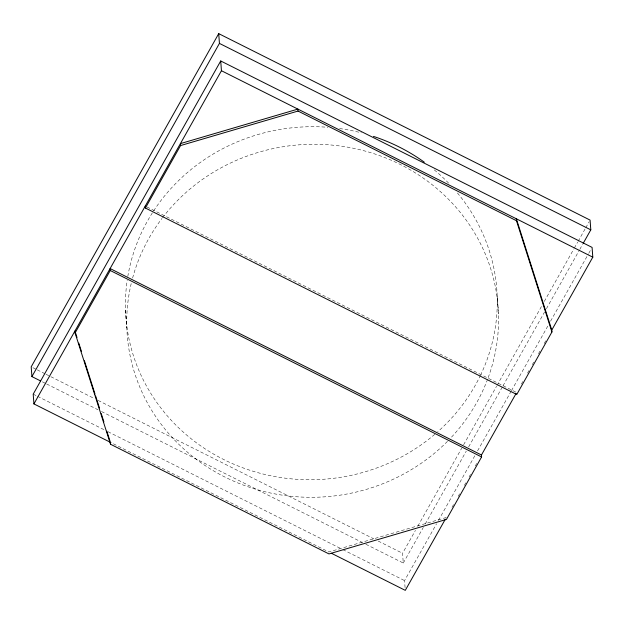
<?xml version="1.0" encoding="UTF-8"?>
<svg xmlns="http://www.w3.org/2000/svg" width="624" height="624" viewBox="0 0 624 624"><rect width="100%" height="100%" fill="white"/><g stroke="black" fill="none" stroke-linecap="round" stroke-linejoin="round"><path stroke-width="0.47" stroke-dasharray="3.12 2.34" d="M365.882 544.261L403.276 563.035L402.558 553.277L415.444 530.392M417.83 526.149L461.729 448.149M463.632 444.764L496.556 386.264M497.032 385.414L541.882 305.721M544.268 301.478L573.854 248.914M574.33 248.071L577.668 242.135M578.152 241.285L585.304 228.571M585.78 227.721L589.126 221.785M403.276 563.035L423.314 527.428M425.225 524.035L466.261 451.129M468.647 446.885L502.523 386.693M502.999 385.843L544.51 312.086M546.421 308.693L579.345 250.193M579.821 249.35L582.683 244.265M405.085 587.699L404.563 580.601L436.535 523.801M438.446 520.408L475.184 455.122M477.571 450.887L510.97 391.537M511.446 390.694L548.184 325.408M550.571 321.173L588.268 254.194M588.744 253.344L591.131 249.109M452.002 507.343L453.905 503.966M458.18 496.369L459.607 493.834M464.357 485.394L465.785 482.859M469.108 476.947L470.535 474.419M475.285 465.972L476.713 463.445M521.375 384.088L522.795 381.553M527.545 373.113L528.973 370.578M532.303 364.666L533.723 362.138M538.473 353.691L539.9 351.164M544.175 343.559L546.078 340.189M446.3 517.475L328.825 551.975L110.378 442.299M146.999 206.95L516.617 392.527M32.939 367.708L36.418 369.447M37.284 369.884L45.115 373.815M45.981 374.252L94.684 398.705M98.163 400.452L373.862 538.871M378.206 541.055L402.558 553.277M42.354 381.826L45.833 383.573M46.699 384.01L98.015 409.773M101.494 411.52L362.404 542.513M33.205 394.15L36.683 395.897M37.557 396.334L104.52 429.959M107.999 431.707L341.944 549.159M342.818 549.596L404.563 580.601M497.188 296.361L498.482 313.927M125.518 310.073L126.812 327.639M162.568 217.682A185.975 176.467 -4.2 0 1 399.407 164.034A185.975 176.467 -4.2 0 1 487.952 378.3M487.609 379.213A185.975 176.467 -4.2 0 1 450.817 437.884M447.47 441.34A185.975 176.467 -4.2 0 1 224.757 476.97A185.975 176.467 -4.2 0 1 131.414 282.68M132.608 278.039A185.975 176.467 -4.2 0 1 161.975 218.455M457.447 192.98A185.975 176.467 -4.2 0 1 480.987 374.244M480.566 375.133A185.975 176.467 -4.2 0 1 437.736 431.769M434.78 434.327A185.975 176.467 -4.2 0 1 223.61 459.475A185.975 176.467 -4.2 0 1 127.202 280.262M127.803 276.432A185.975 176.467 -4.2 0 1 327.92 127.288M339.573 128.544A185.975 176.467 -4.2 0 1 361.351 132.842M434.288 169.9A185.975 176.467 -4.2 0 1 449.74 184.33"/><path stroke-width="0.94" d="M583.159 243.415L590.795 229.85L590.078 220.093L218.72 33.641L31.2 366.834L31.918 376.592L40.615 380.952M31.918 376.592L219.437 43.399L218.72 33.641M145.259 206.076L145.408 208.026L516.766 394.477L551.92 332.007L551.78 330.057L592.8 257.166L592.082 247.408L220.724 60.965L33.205 394.15L33.922 403.907L110.378 442.299M33.922 403.907L221.442 70.723L220.724 60.965M75.083 332.974L110.245 270.504L110.105 268.554L481.463 454.997L481.603 456.955L446.449 519.425L328.973 553.925L110.526 444.249L75.083 332.974L74.942 331.024M145.408 208.026L180.562 145.556L180.422 143.606L297.898 109.106L298.038 111.056L516.485 220.732L551.92 332.007M445.349 519.168L405.28 590.359L331.43 553.277M481.463 454.997L516.149 393.37M180.562 145.556L298.038 111.056M219.437 43.399L590.795 229.85M221.442 70.723L592.8 257.166M110.245 270.504L481.603 456.955M551.78 330.057L516.344 218.782L516.485 220.732M75.535 332.881L77.009 337.514M78.78 343.075L81.44 351.421M84.396 360.695L95.02 394.079M95.612 395.936L99.45 407.987M101.228 413.548L103.88 421.894M106.837 431.168L110.081 441.371M110.425 442.946L110.526 444.249M373.441 136.383A185.975 176.467 -4.2 0 1 424.297 162.185"/></g></svg>
